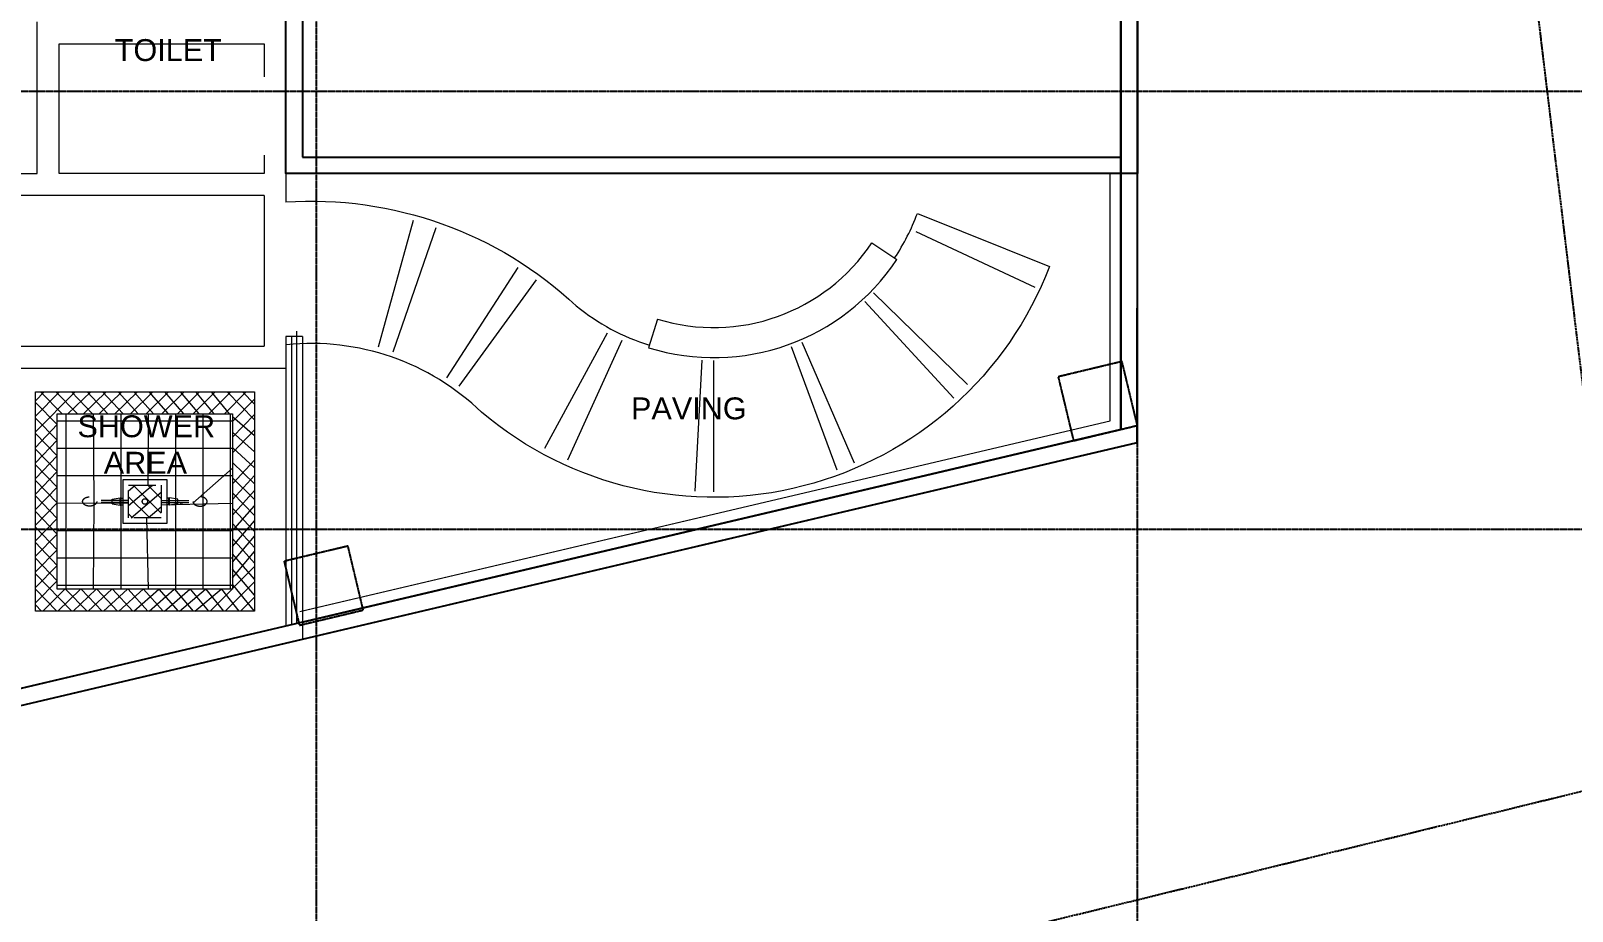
# Model space of a CAD drawing. Header units: inches. Extents: x -189245 to 740841, y -215444 to 469401.
# Drawn here: x -121454 to -107380, y -131788 to -123750 of the extents above; entities that cross this region are included whole.
import ezdxf

# ---------------------------------------------------------------- set-up
doc = ezdxf.new("R2010")
doc.units = ezdxf.units.IN
doc.header["$LTSCALE"] = 10
doc.header["$MEASUREMENT"] = 0
for name, pattern in [('GRID NORMAL$0$GRID BASEMENT$0$GRID GROUND$0$GRID$0$$0$PHANTOM', [2.5, 1.25, -0.25, 0.25, -0.25, 0.25, -0.25]), ('HIDDEN', [0.375, 0.25, -0.125]), ('HIDDEN2', [0.1875, 0.125, -0.0625])]:
    doc.linetypes.add(name, pattern=pattern)
for name, color, linetype in [('3', 252, 'Continuous'), ('A-CMU WALL', 4, 'Continuous'), ('a-dim', 8, 'Continuous'), ('A-GRID', 8, 'Continuous'), ('FIX', 2, 'Continuous'), ('FURN', 1, 'HIDDEN'), ('GRAY', 8, 'Continuous'), ('PLANTS', 30, 'Continuous'), ('ROOMTAG', 1, 'Continuous'), ('TEXT', 3, 'Continuous'), ('TSG- LOW WALL', 22, 'Continuous'), ('TSG- plaster', 4, 'Continuous')]:
    doc.layers.add(name, color=color, linetype=linetype)
doc.layers.add('DEFPOINT', color=7, linetype='Continuous', plot=False)

msp = doc.modelspace()

# ---------------------------------------------------------------- hatches: boundary and pattern name
at = {"layer": 'a-dim', "lineweight": 0, "ltscale": 500}
h = msp.add_hatch(dxfattribs=at)
h.set_pattern_fill('ANSI37', color=256, scale=800, style=0)
h.set_pattern_definition([(45, (-631612832.9761593, 307685967.1655077), (-70.71067811865476, 70.71067811865477), []), (135, (-631612832.9761593, 307685967.1655077), (-70.71067811865477, -70.71067811865476), [])])
h.paths.add_polyline_path([(-121412.5234453713, -129047.5409692854), (-119412.5234453713, -129047.5409692854), (-119412.5234453713, -127047.5409692854), (-121412.5234453713, -127047.5409692854)])
h.paths.add_polyline_path([(-121212.5234454905, -128847.5409691662), (-119612.5234453713, -128847.5409691662), (-119612.5234453713, -127247.5409692854), (-121212.5234454905, -127247.5409692854)], flags=16)
edge = h.paths.add_edge_path(flags=0)
edge.add_line((-120112.5234453713, -128057.5409692854), (-120112.5234453713, -128068.6585622555))
edge.add_ellipse((-119908.5234708821, -128047.5409692854), major_axis=(-64.48313459649216, 2.369071931477461e-14), ratio=0.6557609679785842, start_angle=13.679325434449424, end_angle=346.32067456555063, ccw=False)
edge.add_line((-119971.1775102364, -128057.5409692854), (-120112.5234453713, -128057.5409692854))
h.paths.add_polyline_path([(-120262.5234452521, -127897.5409692854), (-120262.5234452521, -128197.5409692854), (-120562.5234453713, -128197.5409692854), (-120562.5234453713, -127897.5409692854)], flags=0)
at = {"layer": 'GRAY', "lineweight": 0, "ltscale": 100}
h = msp.add_hatch(dxfattribs=at)
h.set_pattern_fill('ANSI37', color=256, scale=2000, angle=45, style=0)
h.set_pattern_definition([(90, (-631616393.6433713, 307688688.2326049), (-250, 5.551115123125783e-14), []), (180, (-631616393.6433713, 307688688.2326049), (-5.551115123125783e-14, -250), [])])
h.paths.add_polyline_path([(-121212.5234454905, -128847.5409691662), (-119612.5234453713, -128847.5409691662), (-119612.5234453713, -127247.5409692854), (-121212.5234454905, -127247.5409692854)])
h.paths.add_polyline_path([(-120771.5957693775, -128057.5409692854), (-120887.4938229573, -128057.5409692854), (-120771.5957693776, -128037.5409692854)], flags=16)
h.paths.add_polyline_path([(-120262.5234452521, -127897.5409692854), (-120262.5234452521, -128197.5409692854), (-120562.5234453713, -128197.5409692854), (-120562.5234453713, -127897.5409692854)], flags=16)

# ---------------------------------------------------------------- linework, layer by layer
at = {"layer": '3', "color": 251, "linetype": 'GRID NORMAL$0$GRID BASEMENT$0$GRID GROUND$0$GRID$0$$0$PHANTOM', "flags": 128}
msp.add_lwpolyline([(-107742.4197162282, -101734.5006610151), (-108206.4025328654, -110412.1051660536), (-107824.743687689, -122516.0894904774), (-106849.5291082381, -130587.3878076025), (-161513.3138451914, -143935.9284855953), (-162770.4479375057, -137090.4033871138), (-163725.5209446949, -129792.6341696789), (-164305.8868008381, -122455.5519517245), (-164509.4699398571, -115118.3757983596), (-164333.2852813077, -107790.4935008542), (-163778.6994587571, -100461.4461844954), (-162851.0477154537, -93180.30188959604), (-161617.2666651769, -86330.52931527075), (-107723.4653352118, -101727.3042440097)], dxfattribs=at)
at = {"layer": 'A-CMU WALL', "color": 3}
for p, q in [((-111499.5715090072, -122054.3258843696), (-111499.5715090072, -124904.3258829289)), ((-111349.5715090071, -122054.3258829613), (-111349.5715090071, -125054.3258829289))]:
    msp.add_line(p, q, dxfattribs=at)
at = {"layer": 'A-CMU WALL', "lineweight": 0}
for p, q in [((-113774.5199921166, -125685.6539464325), (-113545.5030697619, -125837.9029995531)), ((-115731.5609607731, -126381.3912675709), (-115813.0806297099, -126644.0375476212)), ((-119124.5715094077, -126541.994062333), (-119124.571509484, -129184.9762864441)), ((-118974.5715094081, -126541.9940623373), (-118974.5715094885, -129303.7771247053)), ((-121661.1552871893, -129782.0283497111), (-111499.6076799063, -127390.9564609907)), ((-121811.1552871895, -129971.4209520282), (-114561.1552871895, -128265.4533314268)), ((-121811.1191163098, -129817.1367318959), (-118974.5715092456, -129149.6804045767)), ((-121811.1191163098, -129971.2334518761), (-118974.5715094885, -129303.7771247053))]:
    msp.add_line(p, q, dxfattribs=at)
msp.add_lwpolyline([(-121545.830661658, -125054.1383827061), (-121395.830661658, -125054.1383827061), (-121395.830661658, -124345.2468062968), (-121395.830661658, -123669.494322452)], dxfattribs=at)
at = {"layer": 'A-CMU WALL', "lineweight": 0, "ltscale": 100}
msp.add_lwpolyline([(-118974.5715094081, -126541.9940623373), (-119124.5715094076, -126541.994062333)], dxfattribs=at)
at = {"layer": 'A-CMU WALL', "lineweight": 0}
msp.add_lwpolyline([(-120212.5234453713, -127847.5409692854), (-120212.5234453713, -128247.5409692854), (-120612.5234453713, -128247.5409692854), (-120612.5234453713, -127847.5409692854)], close=True, dxfattribs=at)
msp.add_lwpolyline([(-120212.5234453713, -127847.5409692854), (-120212.5234453713, -128247.5409692854), (-120612.5234453713, -128247.5409692854), (-120612.5234453713, -127847.5409692854)], close=True, dxfattribs=at)
for radius in [1733.126275403213, 2008.126275403213]:
    msp.add_arc((-115217.8136715924, -124726.1611122221), radius, 252.756798616828, 326.3842824316567, dxfattribs=at)
at = {"layer": 'a-dim', "lineweight": 0, "ltscale": 500}
for p, q in [((-119324.5715093648, -125254.1383828253), (-121545.8306615388, -125254.1383828253)), ((-119324.5715093648, -125254.1383828253), (-119324.5715093648, -126629.8497364849)), ((-121545.830661658, -126629.8497364849), (-119324.5715093648, -126629.8497364849))]:
    msp.add_line(p, q, dxfattribs=at)
msp.add_lwpolyline([(-119324.5715093648, -124886.443584475), (-119324.5715093648, -125054.1383827061), (-121195.8306615388, -125054.1383828253), (-121195.830661658, -124345.2468062968), (-121195.8306615388, -123869.4943223328), (-119324.5715093648, -123869.4943223328), (-119324.5715093648, -124171.8084149689)], dxfattribs=at)
at = {"layer": 'A-GRID', "linetype": 'GRID NORMAL$0$GRID BASEMENT$0$GRID GROUND$0$GRID$0$$0$PHANTOM'}
for p, q in [((-118849.7522525149, -84045.69046193699), (-118849.7522525144, -142774.0556095885)), ((-111349.7522513614, -142774.0556095885), (-111349.7522525156, -84045.69046193705)), ((-106879.0804787315, -124304.3258831645), (-168894.5203212035, -124304.3258831645)), ((-106879.0804787315, -128304.3258831645), (-150949.716724511, -128304.3258831645))]:
    msp.add_line(p, q, dxfattribs=at)
at = {"layer": 'DEFPOINT'}
msp.add_lwpolyline([(-153449.7522503945, -139454.4158389205), (-146974.7522485888, -139453.8591922793), (-146974.5715092989, -132379.5133827329), (-144126.5473198819, -132379.3258829765), (-144124.6076801997, -134204.3258841888), (-121661.1191162894, -134204.325884187), (-121661.1191162898, -129936.1165589974), (-111350.204003576, -127509.718629393), (-111350.204003576, -116054.3258830615), (-111349.7160835537, -100691.3201027805), (-126372.6260800269, -96407.77683573353), (-126429.1797836606, -96399.61447178369), (-144126.5473180345, -96399.61447177909), (-144126.5473180345, -98229.32588297309), (-146974.7522538521, -98229.325882971), (-146974.7522526797, -91154.32592777003), (-153449.7522547271, -91154.3258833019)], dxfattribs=at)
at = {"layer": 'DEFPOINT', "linetype": 'HIDDEN2'}
for points in [[(-111933.2073732018, -127492.7233569408), (-111349.7522523006, -127352.7943681853), (-111489.6812410564, -126769.3392472839), (-112073.1363619573, -126909.2682360394)], [(-119002.3278851827, -129177.4358325551), (-118418.6702766889, -129038.3538565573), (-118557.7522526871, -128454.6962480634), (-119141.4098611803, -128593.7782240613)]]:
    msp.add_lwpolyline(points, close=True, dxfattribs=at)
at = {"layer": 'FIX', "lineweight": 0}
for p, q in [((-111499.6076799063, -127390.9564609907), (-111499.6076799069, -125054.3258827457)), ((-111350.2401745016, -127509.9061293929), (-111350.2401745016, -125054.3258827457)), ((-111350.1822509816, -125054.3258827457), (-111350.2401745067, -127509.9061293929)), ((-111350.1460801398, -125054.1383827061), (-111350.204003576, -127509.718629393)), ((-114561.1552871895, -128265.4533314267), (-111350.2401745016, -127509.9061293929))]:
    msp.add_line(p, q, dxfattribs=at)
at = {"layer": 'FURN', "lineweight": 0, "ltscale": 100}
for p, q in [((-120562.5234453713, -128037.5409692854), (-120853.8693803584, -128037.5409692854)), ((-120562.5234453713, -128037.5409692854), (-120853.8693803584, -128037.5409692854)), ((-120562.5234453713, -128057.5409692854), (-120853.8693803584, -128057.5409692854)), ((-120562.5234453713, -128057.5409692854), (-120853.8693803584, -128057.5409692854)), ((-120262.5234452521, -128037.5409692854), (-119971.1775101458, -128037.5409692854)), ((-120262.5234452521, -128037.5409692854), (-119971.1775101458, -128037.5409692854)), ((-120262.5234452521, -128057.5409692854), (-119971.1775101458, -128057.5409692854)), ((-120262.5234452521, -128057.5409692854), (-119971.1775101458, -128057.5409692854))]:
    msp.add_line(p, q, dxfattribs=at)
msp.add_lwpolyline([(-120262.5234452521, -127897.5409692854), (-120262.5234452521, -128197.5409692854), (-120562.5234453713, -128197.5409692854), (-120562.5234453713, -127897.5409692854)], close=True, dxfattribs=at)
msp.add_lwpolyline([(-120262.5234452521, -127897.5409692854), (-120262.5234452521, -128197.5409692854), (-120562.5234453713, -128197.5409692854), (-120562.5234453713, -127897.5409692854)], close=True, dxfattribs=at)
msp.add_lwpolyline([(-120262.5234452521, -127897.5409692854), (-120262.5234452521, -128197.5409692854), (-120562.5234453713, -128197.5409692854), (-120562.5234453713, -127897.5409692854)], close=True, dxfattribs=at)
msp.add_lwpolyline([(-120262.5234452521, -127897.5409692854), (-120262.5234452521, -128197.5409692854), (-120562.5234453713, -128197.5409692854), (-120562.5234453713, -127897.5409692854)], close=True, dxfattribs=at)
msp.add_ellipse((-120916.5234197413, -128047.5409692854), major_axis=(64.48313459649216, -1.589631997789911e-30), ratio=0.6557609679785842, dxfattribs=at)
msp.add_ellipse((-120916.5234197413, -128047.5409692854), major_axis=(64.48313459649216, -1.589631997789911e-30), ratio=0.6557609679785842, dxfattribs=at)
at = {"layer": 'FURN', "lineweight": 0, "ltscale": 100, "extrusion": (0, 0, -1)}
msp.add_ellipse((-119908.5234708821, -128047.5409692854), major_axis=(-64.48313459649216, 2.369071931477461e-14), ratio=0.6557609679785842, dxfattribs=at)
msp.add_ellipse((-119908.5234708821, -128047.5409692854), major_axis=(-64.48313459649216, 2.369071931477461e-14), ratio=0.6557609679785842, dxfattribs=at)
at = {"layer": 'GRAY', "lineweight": 0, "ltscale": 100}
for p, q in [((-119124.5715093648, -125054.1383827061), (-119124.5715093722, -125312.3699030752)), ((-119074.5715093648, -126541.9940623373), (-119074.5715093648, -129173.2109926075)), ((-119024.5715093648, -126541.9940623373), (-119074.5715093648, -126541.9940623373)), ((-121661.1191163098, -126829.8497364849), (-119123.9988174473, -126829.8497366041)), ((-118974.5715091263, -129046.9492574066), (-111599.5715088879, -127311.5684018463))]:
    msp.add_line(p, q, dxfattribs=at)
at = {"layer": 'GRAY', "color": 1, "lineweight": 0, "ltscale": 100}
for p, q in [((-117962.5344204938, -125481.1786488623), (-118282.5714151894, -126637.7149961323)), ((-118144.9256930386, -126680.5128484101), (-117752.7396526372, -125546.409630093)), ((-113374.1957505976, -125583.2931982607), (-112286.0481367146, -126089.1931591362)), ((-117654.1437604462, -126919.0416092009), (-117004.7070945536, -125909.9667769999)), ((-117544.0131437813, -126994.5523143143), (-116836.8498827254, -126025.0575378269)), ((-113839.5644975936, -126220.8288563818), (-113026.0887047087, -127103.0176878304)), ((-113760.530635718, -126143.8806205124), (-112900.407157663, -126980.6527536244)), ((-116190.7788687979, -126511.3617105812), (-116765.0463162696, -127565.0300164551)), ((-116057.4321026837, -126577.8207303614), (-116552.9950834548, -127670.7147472233)), ((-114510.7141325509, -126632.3648507923), (-114093.3669872319, -127757.4521187872)), ((-114412.5018563305, -126592.9967587322), (-113937.1874647175, -127694.8480325073)), ((-115326.8401545321, -126756.3620080084), (-115391.1902055775, -127954.6353787512)), ((-115217.8136715924, -127959.2873875231), (-115217.8136715924, -126759.2873874039))]:
    msp.add_line(p, q, dxfattribs=at)
at = {"layer": 'GRAY', "lineweight": 0, "ltscale": 100}
for points in [[(-119127.8878018891, -125312.5887805552, -0.2077300566379286), (-116473.0901712214, -126261.4365707964, 0.09640804217106871), (-115805.6683266198, -126620.1560247273, 0.09640804217106871)], [(-113566.3267909323, -125824.0595167011, 0.05776988819365279), (-113358.9509482419, -125417.1163927645), (-112151.9850319659, -125900.7303493351, -0.5164381803958736), (-117337.6716837918, -127233.1753020615, 0.2207686746620717), (-119119.5169329678, -126616.2671082348)]]:
    msp.add_lwpolyline(points, format="xyb", dxfattribs=at)
msp.add_lwpolyline([(-119024.5715092456, -129161.4456986517), (-119024.5715093648, -126491.9940622181)], dxfattribs=at)
for points in [[(-121412.5234453713, -127047.5409692854), (-119412.5234453713, -127047.5409692854), (-119412.5234453713, -129047.5409692854), (-121412.5234453713, -129047.5409692854)], [(-121212.5234454905, -127247.5409692854), (-119612.5234453713, -127247.5409692854), (-119612.5234453713, -128847.5409691662), (-121212.5234454905, -128847.5409691662)]]:
    msp.add_lwpolyline(points, close=True, dxfattribs=at)
msp.add_circle((-120412.5234453713, -128047.5409692854), 25, dxfattribs=at)
msp.add_circle((-120412.5234453713, -128047.5409692854), 25, dxfattribs=at)
at = {"layer": 'PLANTS', "color": 1, "lineweight": 0, "ltscale": 0.1}
for p, q in [((-111599.5715088879, -127311.5684018463), (-111599.5715090071, -125054.1383827061)), ((-111599.5715088879, -127311.5684019655), (-111599.5715090071, -125054.1383827061)), ((-118997.4765275752, -129052.3389429182), (-111599.5715088879, -127311.5684019655))]:
    msp.add_line(p, q, dxfattribs=at)
at = {"layer": 'ROOMTAG', "lineweight": 0}
for p, q in [((-120712.5234453713, -128027.3471269936), (-120637.5234452521, -128014.4047180742)), ((-120712.5234453713, -128027.3471269936), (-120637.5234452521, -128014.4047180742)), ((-120712.5234453713, -128067.7348115772), (-120637.5234452521, -128080.6772204966)), ((-120712.5234453713, -128067.7348115772), (-120637.5234452521, -128080.6772204966)), ((-120637.5234452521, -128014.4047180742), (-120632.5234453713, -128016.5564874739)), ((-120637.5234452521, -128014.4047180742), (-120632.5234453713, -128016.5564874739)), ((-120637.5234452521, -128080.6772204966), (-120632.5234453713, -128078.5254510969)), ((-120637.5234452521, -128080.6772204966), (-120632.5234453713, -128078.5254510969)), ((-120632.5234453713, -128016.5564874739), (-120612.5234453713, -128016.5564874739)), ((-120632.5234453713, -128016.5564874739), (-120612.5234453713, -128016.5564874739)), ((-120632.5234453713, -128078.5254510969), (-120612.5234453713, -128078.5254510969)), ((-120632.5234453713, -128078.5254510969), (-120612.5234453713, -128078.5254510969)), ((-120192.5234453713, -128016.5564874739), (-120212.5234453713, -128016.5564874739)), ((-120192.5234453713, -128016.5564874739), (-120212.5234453713, -128016.5564874739)), ((-120192.5234453713, -128078.5254510969), (-120212.5234453713, -128078.5254510969)), ((-120192.5234453713, -128078.5254510969), (-120212.5234453713, -128078.5254510969)), ((-120187.5234453713, -128014.4047180742), (-120192.5234453713, -128016.5564874739)), ((-120187.5234453713, -128014.4047180742), (-120192.5234453713, -128016.5564874739)), ((-120187.5234453713, -128080.6772204966), (-120192.5234453713, -128078.5254510969)), ((-120187.5234453713, -128080.6772204966), (-120192.5234453713, -128078.5254510969)), ((-120112.5234453713, -128027.3471269936), (-120187.5234453713, -128014.4047180742)), ((-120112.5234453713, -128027.3471269936), (-120187.5234453713, -128014.4047180742)), ((-120112.5234453713, -128067.7348115772), (-120187.5234453713, -128080.6772204966)), ((-120112.5234453713, -128067.7348115772), (-120187.5234453713, -128080.6772204966))]:
    msp.add_line(p, q, dxfattribs=at)
for points in [[(-120712.5234453713, -128067.7348115772), (-120712.5234453713, -128027.3471269936)], [(-120712.5234453713, -128067.7348115772), (-120712.5234453713, -128027.3471269936)], [(-120637.5234452521, -128080.6772204966), (-120637.5234452521, -128014.4047180742)], [(-120637.5234452521, -128080.6772204966), (-120637.5234452521, -128014.4047180742)], [(-120632.5234453713, -128078.5254510969), (-120632.5234453713, -128016.5564874739)], [(-120632.5234453713, -128078.5254510969), (-120632.5234453713, -128016.5564874739)], [(-120192.5234453713, -128078.5254510969), (-120192.5234453713, -128016.5564874739)], [(-120192.5234453713, -128078.5254510969), (-120192.5234453713, -128016.5564874739)], [(-120187.5234453713, -128080.6772204966), (-120187.5234453713, -128014.4047180742)], [(-120187.5234453713, -128080.6772204966), (-120187.5234453713, -128014.4047180742)], [(-120112.5234453713, -128067.7348115772), (-120112.5234453713, -128027.3471269936)], [(-120112.5234453713, -128067.7348115772), (-120112.5234453713, -128027.3471269936)]]:
    msp.add_lwpolyline(points, dxfattribs=at)
at = {"layer": 'TSG- LOW WALL', "color": 3, "ltscale": 100}
for p, q in [((-111499.5715090071, -127390.7689609856), (-111499.5715090071, -125054.1383827061)), ((-111350.204003576, -127509.718629393), (-111350.204003576, -125054.1383827061)), ((-118974.5715093648, -129149.6804044575), (-111499.5715090071, -127390.7689609856)), ((-118974.5715092456, -129303.7771246762), (-111350.204003576, -127509.718629393))]:
    msp.add_line(p, q, dxfattribs=at)
for points in [[(-111349.571509007, -125054.3258829289), (-111499.5715090072, -125054.3258829289), (-111499.5715090072, -122054.3258843696), (-111349.571509007, -122054.3258843696)], [(-121661.2636908527, -129781.8408501357), (-121661.2636908531, -129935.9375706472), (-111350.3485781652, -127509.7186298176), (-111349.716082913, -125054.1383831702), (-111499.7160835705, -125054.1383831704), (-111499.71608357, -127390.7689614152)]]:
    msp.add_lwpolyline(points, close=True, dxfattribs=at)
at = {"layer": 'TSG- plaster', "color": 3, "ltscale": 2}
for points in [[(-119124.5715093055, -124904.1383831702), (-119124.716083869, -124904.1383831702), (-119124.716083869, -122054.325883386), (-118974.716083869, -122054.325883386), (-118974.716083869, -124904.1383831702)], [(-118974.716083869, -124904.1383831702), (-111499.7160835705, -124904.1383831702), (-111499.7160835705, -125054.1383831704), (-119124.716083869, -125054.1383831704), (-119124.716083869, -124904.1383831702), (-119124.5715093055, -124904.1383831702)]]:
    msp.add_lwpolyline(points, dxfattribs=at)

# ---------------------------------------------------------------- texts
at = {"layer": 'TEXT', "char_height": 200, "width": 2395.952839394566, "attachment_point": 7}
for s, insert in [('{\\fArial|b0|i0|c0|p34;TOILET}', (-120687.8200341004, -124028.920575118)), ('{\\fArial|b0|i0|c0|p34;PAVING}', (-115973.4880335596, -127300.2494106531)), ('\\pi577.38,t1977.4;{\\fArial|b0|i0|c0|p34;SHOWER \\P\\pi817.35,t2217.3;AREA}', (-121605.6937217884, -127794.0576731505))]:
    msp.add_mtext(s, dxfattribs=dict(at, insert=insert))

doc.saveas('drawing.dxf')
